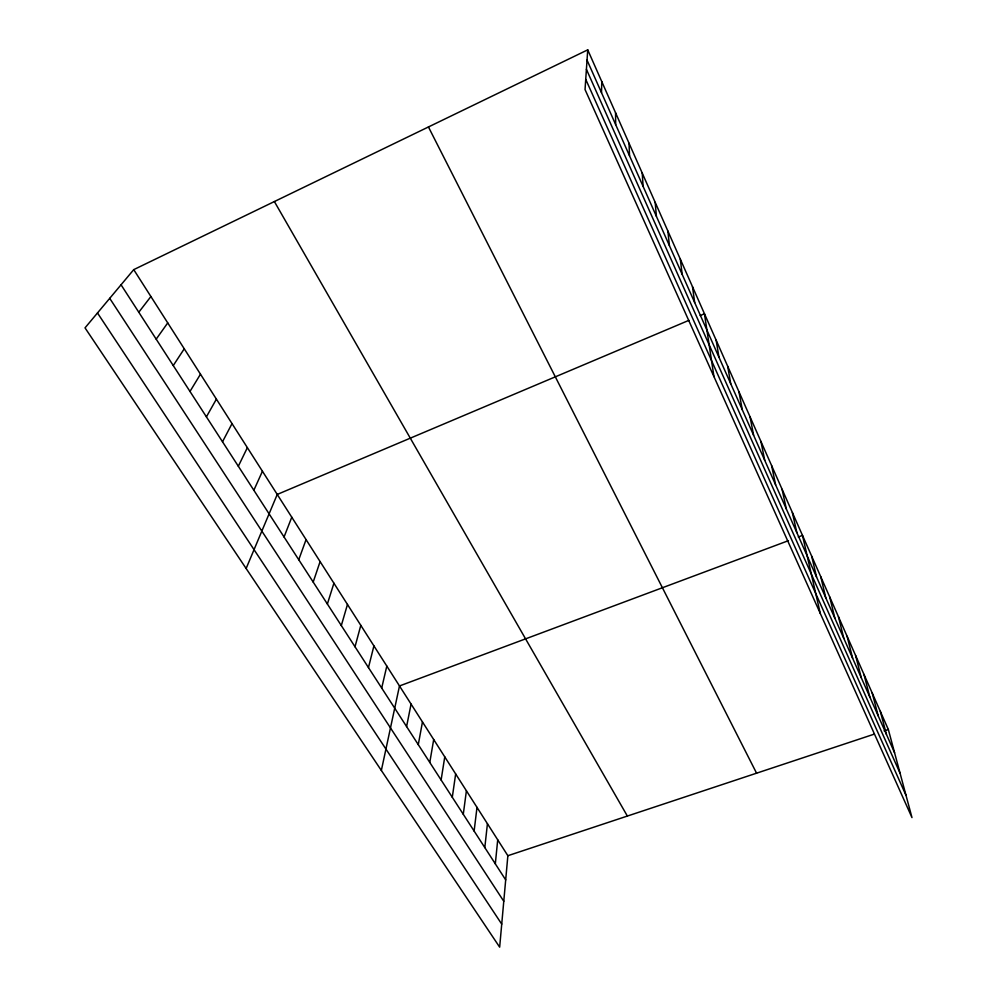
<?xml version="1.0" encoding="UTF-8"?>
<svg xmlns="http://www.w3.org/2000/svg" width="997" height="997" viewBox="0 0 997 997"><rect width="100%" height="100%" fill="white"/><g stroke="black" fill="none" stroke-linecap="round" stroke-linejoin="round"><path stroke-width="1.5" d="M601.503 92.696L601.789 81.629M587.732 49.85L585.04 89.556L911.981 817.602L888.327 729.468L587.732 49.85L133.735 269.639L85.019 327.863L499.659 947.15L507.859 855.713L133.735 269.639M495.322 863.851L497.715 839.835M484.804 847.562L487.433 823.721M474.123 831.049L477.002 807.371M463.281 814.275L466.409 790.783M452.289 797.264L455.666 773.959M441.123 779.99L444.762 756.873M429.782 762.443L433.695 739.55M418.279 744.647L422.466 721.953M406.589 726.564L411.063 704.094M381.353 770.444L399.485 685.961L788.453 540.661M381.701 688.067L386.811 666.096M368.466 667.591L373.912 645.894M355.007 646.766L360.802 625.356M341.31 625.568L347.467 604.456M327.377 604.008L333.908 583.208M313.195 582.061L320.099 561.598M298.751 559.728L306.067 539.601M284.058 536.984L291.772 517.219M246.134 568.489L277.241 494.437L688.902 320.349M253.849 490.25L262.435 471.257M238.333 466.235L247.368 447.653M222.518 441.771L232.027 423.613M206.404 416.846L216.399 399.136M189.991 391.447L200.472 374.199M173.254 365.55L184.258 348.788M156.193 339.154L167.733 322.903M138.795 312.235L150.896 296.533M700.218 315.563L704.455 313.768L713.939 376.617M798.285 536.984L802.498 535.414L820.282 613.417M507.859 855.713L874.319 734.116M884.115 730.863L888.327 729.468M97.482 312.971L501.728 924.119M109.72 298.34L503.772 901.263M121.048 284.793L505.691 879.89M274.374 201.544L627.362 816.057M428.448 126.968L756.573 773.186M585.725 79.324L905.999 795.307M586.41 69.329L900.067 773.248M587.034 60.107L894.546 752.66M880.339 711.409L886.433 734.378M872.225 693.065L878.183 715.796M863.975 674.433L869.795 696.915M855.613 655.503L861.271 677.736M847.114 636.285L852.622 658.244M838.465 616.757L843.823 638.429M829.691 596.916L834.888 618.29M820.768 576.74L825.79 597.814M811.708 556.251L816.555 577.001M792.378 512.558L796.84 532.597M782.084 489.278L786.321 508.944M771.603 465.587L775.616 484.829M760.935 441.447L764.711 460.265M750.056 416.871L753.595 435.228M738.976 391.821L742.267 409.717M727.698 366.298L730.714 383.708M716.182 340.289L718.937 357.175M692.504 286.737L694.672 302.527M680.315 259.17L682.172 274.374M667.878 231.055L669.423 245.648M655.191 202.379L656.4 216.324M642.242 173.104L643.102 186.389M629.032 143.244L629.531 155.819M615.56 112.761L615.672 124.6"/></g></svg>
